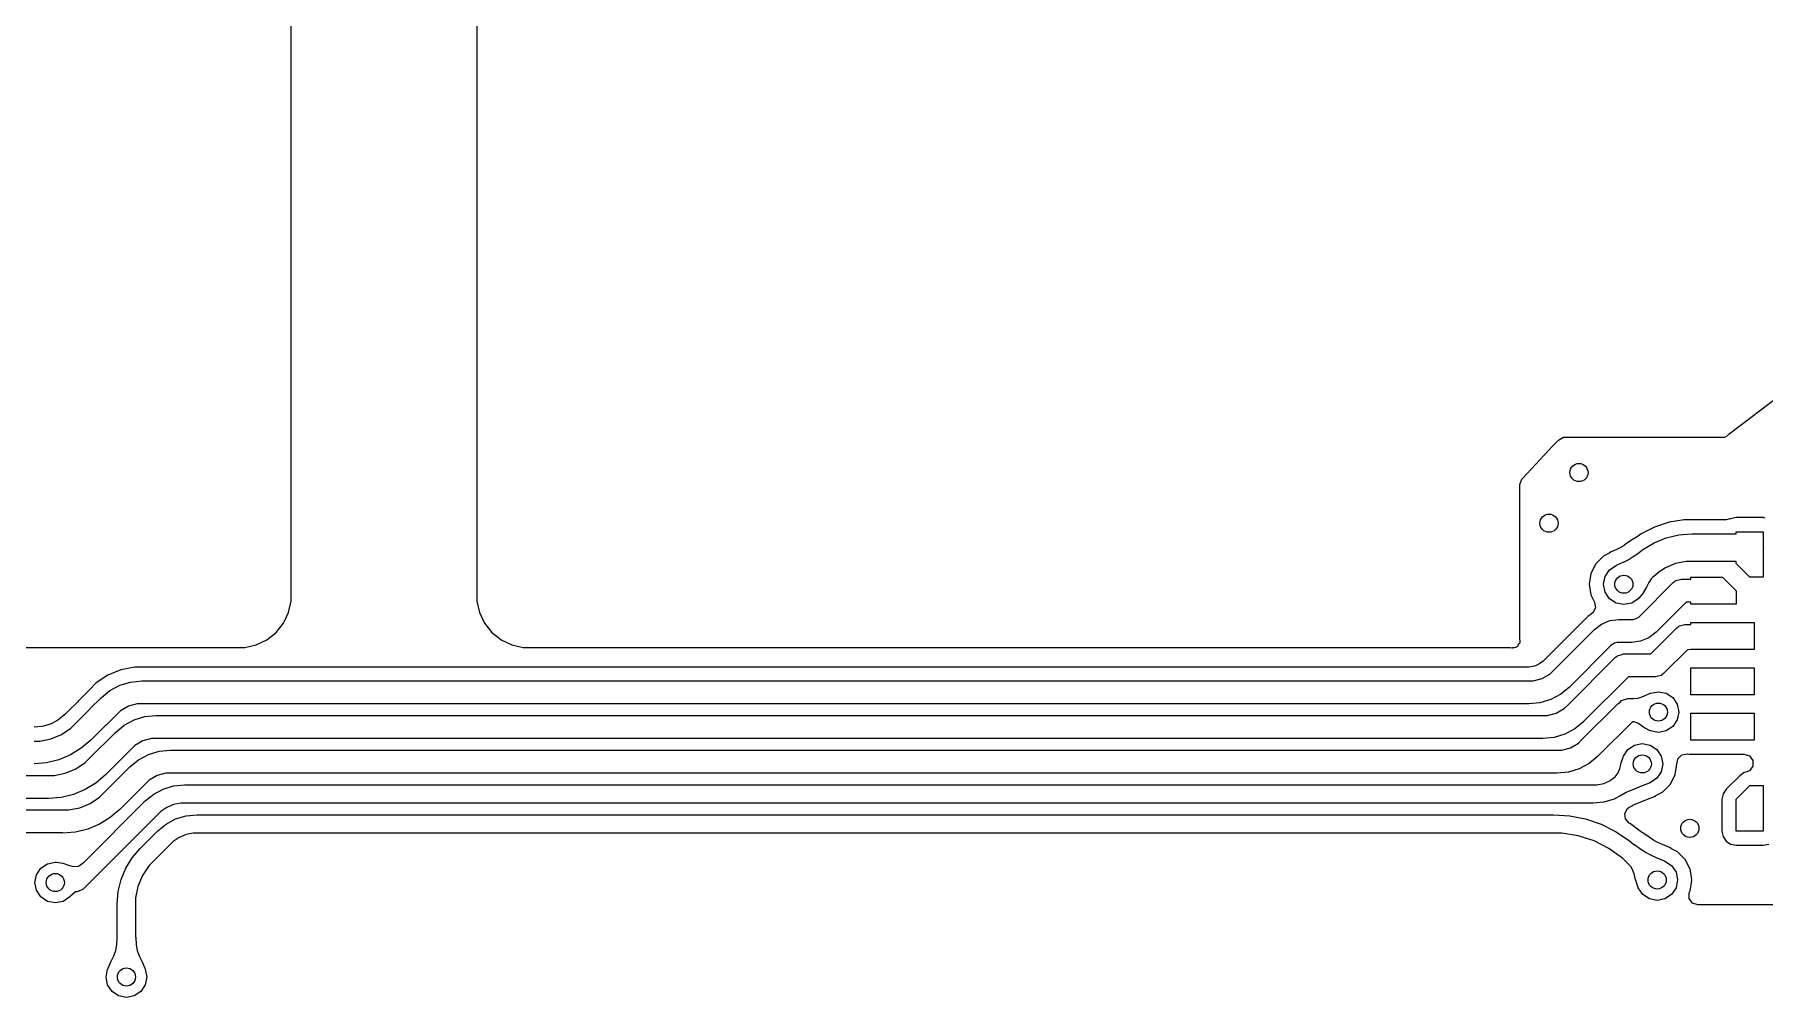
# Model space of a CAD drawing. Extents: x -51.8 to 4.2, y -14.8 to 14.8.
# Drawn here: x -24.66 to -5.59, y -6.38 to 4.23 of the extents above; entities that cross this region are included whole.
import ezdxf

# ---------------------------------------------------------------- set-up
doc = ezdxf.new("R2010")
doc.units = 0
doc.layers.add('BLACK', color=7, linetype='CONTINUOUS')

msp = doc.modelspace()

# ---------------------------------------------------------------- linework, layer by layer
at = {"layer": 'BLACK', "linetype": 'CONTINUOUS'}
for p, q in [((-21.8334, -1.97789), (-21.8334, 9.31352)), ((-19.7866, 9.00381), (-19.7866, -1.97221)), ((-5.97521, -0.169427), (-5.38432, 0.279079)), ((-5.99758, -0.192462), (-5.98964, -0.1858)), ((-5.98964, -0.1858), (-5.97521, -0.169427)), ((-8.25596, -0.661373), (-7.91891, -0.304102)), ((-7.91891, -0.304102), (-7.85673, -0.23819)), ((-7.85673, -0.23819), (-7.80217, -0.208363)), ((-7.80217, -0.208363), (-7.78355, -0.206624)), ((-7.78355, -0.206624), (-6.05311, -0.206624)), ((-6.05311, -0.206624), (-6.05065, -0.206684)), ((-6.05065, -0.206684), (-6.04978, -0.206726)), ((-6.04978, -0.206726), (-6.02589, -0.207895)), ((-6.02589, -0.207895), (-6.02503, -0.207241)), ((-6.02503, -0.207241), (-5.9986, -0.192834)), ((-5.9986, -0.192834), (-5.99759, -0.192465)), ((-5.99759, -0.192465), (-5.99758, -0.192462)), ((-8.28338, -0.730403), (-8.26416, -0.671272)), ((-8.28338, -2.43449), (-8.28338, -0.730403)), ((-8.26416, -0.671272), (-8.25596, -0.661373)), ((-6.47289, -1.11968), (-6.63882, -1.14597)), ((-6.34726, -1.11968), (-6.47289, -1.11968)), ((-6.34721, -1.1197), (-6.34726, -1.11968)), ((-6.33245, -1.1197), (-6.34721, -1.1197)), ((-6.33242, -1.1197), (-6.33245, -1.1197)), ((-6.01072, -1.1197), (-6.33242, -1.1197)), ((-5.96983, -1.1073), (-6.01072, -1.1197)), ((-5.96881, -1.10976), (-5.96983, -1.1073)), ((-5.95966, -1.10597), (-5.96881, -1.10976)), ((-5.91187, -1.09647), (-5.95966, -1.10597)), ((-5.9, -1.0941), (-5.91187, -1.09647)), ((-5.6, -1.0941), (-5.9, -1.0941)), ((-5.57751, -1.09858), (-5.6, -1.0941)), ((-7.02421, -1.3238), (-7.08572, -1.36595)), ((-7.0242, -1.3238), (-7.02421, -1.3238)), ((-7.0161, -1.32033), (-7.0242, -1.3238)), ((-6.99655, -1.30923), (-7.0161, -1.32033)), ((-6.9752, -1.29372), (-6.99655, -1.30923)), ((-6.94828, -1.27416), (-6.9752, -1.29372)), ((-6.83762, -1.21777), (-6.94828, -1.27416)), ((-6.7986, -1.19789), (-6.83762, -1.21777)), ((-6.80402, -1.37226), (-6.67146, -1.31734)), ((-6.79859, -1.19788), (-6.7986, -1.19789)), ((-6.63883, -1.14597), (-6.79859, -1.19788)), ((-6.67146, -1.31734), (-6.53194, -1.28384)), ((-6.63882, -1.14597), (-6.63883, -1.14597)), ((-6.53194, -1.28384), (-6.38889, -1.27258)), ((-6.38889, -1.27258), (-6.38889, -1.2726)), ((-6.38889, -1.2726), (-6.38889, -1.2726)), ((-6.38889, -1.2726), (-6.38889, -1.2726)), ((-6.38889, -1.2726), (-5.9, -1.2726)), ((-5.9, -1.2726), (-5.9, -1.25)), ((-5.9, -1.25), (-5.6, -1.25)), ((-5.6, -1.25), (-5.6, -1.41604)), ((-7.36229, -1.51926), (-7.44694, -1.60391)), ((-7.30016, -1.4876), (-7.36229, -1.51926)), ((-7.29452, -1.48424), (-7.30016, -1.4876)), ((-7.27612, -1.47161), (-7.29452, -1.48424)), ((-7.21422, -1.44463), (-7.27612, -1.47161)), ((-7.27612, -1.47161), (-7.27612, -1.47161)), ((-7.21132, -1.44325), (-7.21422, -1.44463)), ((-7.17108, -1.42257), (-7.21132, -1.44325)), ((-7.16733, -1.42043), (-7.17108, -1.42257)), ((-7.1344, -1.39975), (-7.16733, -1.42043)), ((-7.13242, -1.39845), (-7.1344, -1.39975)), ((-7.08572, -1.36595), (-7.13242, -1.39845)), ((-7.04626, -1.53086), (-6.996, -1.49589)), ((-6.996, -1.49589), (-6.93494, -1.45405)), ((-6.93494, -1.45405), (-6.93415, -1.45388)), ((-6.93415, -1.45388), (-6.92636, -1.44723)), ((-6.92636, -1.44723), (-6.80402, -1.37226)), ((-5.6, -1.41604), (-5.5976, -1.425)), ((-5.5976, -1.425), (-5.6, -1.43396)), ((-5.6, -1.43396), (-5.6, -1.6)), ((-7.50129, -1.71057), (-7.52001, -1.8288)), ((-7.50128, -1.71057), (-7.50129, -1.71057)), ((-7.44694, -1.60391), (-7.50128, -1.71057)), ((-7.34527, -1.7427), (-7.2965, -1.6697)), ((-7.2965, -1.6697), (-7.2235, -1.62093)), ((-7.2235, -1.62093), (-7.21607, -1.61945)), ((-7.21607, -1.61945), (-7.21302, -1.61636)), ((-7.21302, -1.61636), (-7.14503, -1.58672)), ((-7.14503, -1.58672), (-7.1417, -1.58501)), ((-7.1417, -1.58501), (-7.09095, -1.55892)), ((-7.09095, -1.55892), (-7.09094, -1.55891)), ((-7.09095, -1.55892), (-7.09095, -1.55892)), ((-7.09094, -1.55891), (-7.04626, -1.53086)), ((-7.04626, -1.53086), (-7.04626, -1.53086)), ((-6.76406, -1.70751), (-6.805, -1.74101)), ((-6.76105, -1.70251), (-6.76406, -1.70751)), ((-6.67764, -1.64677), (-6.76105, -1.70251)), ((-6.5667, -1.60081), (-6.67764, -1.64677)), ((-6.44892, -1.57738), (-6.5667, -1.60081)), ((-6.38895, -1.57738), (-6.44892, -1.57738)), ((-6.38889, -1.5774), (-6.38895, -1.57738)), ((-6.38888, -1.5774), (-6.38889, -1.5774)), ((-6.015, -1.5774), (-6.38888, -1.5774)), ((-5.9, -1.5774), (-6.015, -1.5774)), ((-5.9, -1.6), (-5.9, -1.5774)), ((-5.75, -1.75), (-5.9, -1.6)), ((-5.6, -1.6), (-5.6, -1.75)), ((-7.52001, -1.8288), (-7.52001, -1.8288)), ((-7.52001, -1.8288), (-7.50129, -1.94703)), ((-7.3624, -1.8288), (-7.34527, -1.7427)), ((-7.34527, -1.9149), (-7.3624, -1.8288)), ((-6.96182, -2.17939), (-6.59262, -1.8102)), ((-6.88808, -1.86055), (-6.91982, -1.91746)), ((-6.88794, -1.86028), (-6.88808, -1.86055)), ((-6.86239, -1.80845), (-6.88794, -1.86028)), ((-6.83453, -1.77054), (-6.86239, -1.80845)), ((-6.86239, -1.80845), (-6.86239, -1.80845)), ((-6.81994, -1.75595), (-6.83453, -1.77054)), ((-6.805, -1.74101), (-6.81994, -1.75594)), ((-6.81994, -1.75594), (-6.81994, -1.75594)), ((-6.81994, -1.75594), (-6.81994, -1.75595)), ((-6.59262, -1.8102), (-6.57446, -1.7966)), ((-6.57446, -1.7966), (-6.57148, -1.79316)), ((-6.57148, -1.79316), (-6.56882, -1.79238)), ((-6.56882, -1.79238), (-6.56368, -1.78853)), ((-6.56368, -1.78853), (-6.53297, -1.78185)), ((-6.53297, -1.78185), (-6.50282, -1.773)), ((-6.50282, -1.773), (-6.4, -1.773)), ((-6.4, -1.773), (-6.4, -1.75)), ((-6.4, -1.75), (-6.05, -1.75)), ((-6.05, -1.75), (-5.9, -1.9)), ((-5.9, -1.9), (-5.9, -2.05)), ((-5.6, -1.75), (-5.75, -1.75)), ((-21.8542, -2.10597), (-21.8334, -2.01497)), ((-21.8334, -1.99789), (-21.8334, -1.97789)), ((-21.8334, -1.97789), (-21.8334, -1.97789)), ((-21.8334, -1.9979), (-21.8334, -1.99789)), ((-21.8334, -2.01497), (-21.8334, -1.9979)), ((-19.7866, -1.97221), (-19.7866, -1.97251)), ((-19.7866, -1.97251), (-19.7866, -2.01497)), ((-19.7866, -2.01497), (-19.7577, -2.14165)), ((-7.50129, -1.94703), (-7.50128, -1.94703)), ((-7.50128, -1.94703), (-7.46041, -2.02726)), ((-7.45068, -2.08867), (-7.47891, -2.14406)), ((-7.46041, -2.02726), (-7.45068, -2.08867)), ((-7.2965, -1.9879), (-7.34527, -1.9149)), ((-7.2235, -2.03667), (-7.2965, -1.9879)), ((-7.1374, -2.0538), (-7.2235, -2.03667)), ((-7.0513, -2.03667), (-7.1374, -2.0538)), ((-6.9783, -1.9879), (-7.0513, -2.03667)), ((-6.97263, -1.97942), (-6.9783, -1.9879)), ((-6.97013, -1.97811), (-6.97263, -1.97942)), ((-6.92105, -1.91925), (-6.97013, -1.97811)), ((-6.91982, -1.91746), (-6.92105, -1.91925)), ((-6.45021, -2.027), (-6.78221, -2.359)), ((-6.4, -2.027), (-6.45021, -2.027)), ((-6.4, -2.05), (-6.4, -2.027)), ((-6.05, -2.05), (-6.4, -2.05)), ((-5.9, -2.05), (-6.05, -2.05)), ((-21.9997, -2.3603), (-21.9187, -2.25871)), ((-21.9187, -2.25871), (-21.9072, -2.23494)), ((-21.9072, -2.23494), (-21.8623, -2.14165)), ((-21.8623, -2.14165), (-21.8542, -2.10597)), ((-19.7577, -2.14165), (-19.7577, -2.14165)), ((-19.7577, -2.14165), (-19.7577, -2.14165)), ((-19.7577, -2.14165), (-19.7013, -2.25871)), ((-19.7013, -2.25871), (-19.6857, -2.27823)), ((-19.6857, -2.27823), (-19.6203, -2.3603)), ((-7.5647, -2.21406), (-8.02337, -2.67273)), ((-7.53354, -2.18289), (-7.5647, -2.21406)), ((-7.49415, -2.15657), (-7.53354, -2.18289)), ((-7.53354, -2.18289), (-7.53354, -2.18289)), ((-7.47891, -2.14406), (-7.49415, -2.15657)), ((-7.46249, -2.32811), (-7.38369, -2.26764)), ((-7.38369, -2.26764), (-7.2918, -2.22957)), ((-7.2918, -2.22957), (-7.19319, -2.21658)), ((-7.19319, -2.21658), (-7.19319, -2.21659)), ((-7.19319, -2.21659), (-7.19319, -2.21659)), ((-7.19319, -2.21659), (-7.19318, -2.21659)), ((-7.19318, -2.21659), (-7.05162, -2.21659)), ((-7.05162, -2.21659), (-7.0514, -2.21662)), ((-7.0514, -2.21662), (-7.03492, -2.21662)), ((-7.03492, -2.21662), (-7.00261, -2.20796)), ((-7.00261, -2.20796), (-6.97365, -2.19123)), ((-6.97365, -2.19123), (-6.96183, -2.17941)), ((-6.96183, -2.17941), (-6.96182, -2.1794)), ((-6.96183, -2.17941), (-6.96183, -2.17941)), ((-6.96182, -2.1794), (-6.96182, -2.17939)), ((-6.53, -2.29238), (-6.52487, -2.28853)), ((-6.52487, -2.28853), (-6.49416, -2.28185)), ((-6.49416, -2.28185), (-6.464, -2.273)), ((-6.464, -2.273), (-6.4, -2.273)), ((-6.4, -2.273), (-6.4, -2.25)), ((-6.4, -2.25), (-5.7, -2.25)), ((-5.7, -2.25), (-5.7, -2.55)), ((-22.2184, -2.49768), (-22.1013, -2.44131)), ((-22.1013, -2.44131), (-21.9997, -2.3603)), ((-19.6203, -2.3603), (-19.5765, -2.39527)), ((-19.5765, -2.39527), (-19.5196, -2.44063)), ((-19.5196, -2.44063), (-19.5187, -2.44132)), ((-19.5187, -2.44132), (-19.4016, -2.4977)), ((-8.29134, -2.48738), (-8.28338, -2.47789)), ((-8.28185, -2.45196), (-8.28338, -2.43449)), ((-8.28338, -2.47788), (-8.28093, -2.47117)), ((-8.28338, -2.47789), (-8.28338, -2.47788)), ((-8.2797, -2.46416), (-8.28185, -2.45196)), ((-8.28093, -2.47117), (-8.2797, -2.46416)), ((-7.91759, -2.78319), (-7.4626, -2.32819)), ((-7.4626, -2.32819), (-7.46259, -2.32818)), ((-7.4626, -2.32819), (-7.4626, -2.32819)), ((-7.46259, -2.32818), (-7.46249, -2.32811)), ((-7.2422, -2.47924), (-7.27116, -2.49596)), ((-7.2099, -2.47058), (-7.2422, -2.47924)), ((-7.19327, -2.47058), (-7.2099, -2.47058)), ((-7.19318, -2.47059), (-7.19327, -2.47058)), ((-7.19317, -2.47059), (-7.19318, -2.47059)), ((-7.05162, -2.47059), (-7.19317, -2.47059)), ((-7.05161, -2.47059), (-7.05162, -2.47059)), ((-7.05159, -2.47059), (-7.05161, -2.47059)), ((-6.95298, -2.45762), (-7.05159, -2.47062)), ((-7.05159, -2.47062), (-7.05159, -2.47059)), ((-6.8611, -2.41955), (-6.95298, -2.45762)), ((-6.78235, -2.3591), (-6.8611, -2.41955)), ((-6.8412, -2.59759), (-6.5538, -2.3102)), ((-6.78221, -2.359), (-6.78235, -2.3591)), ((-6.5538, -2.3102), (-6.53565, -2.29661)), ((-6.53565, -2.29661), (-6.53266, -2.29316)), ((-6.53266, -2.29316), (-6.53, -2.29238)), ((-32.9571, -2.52662), (-22.3877, -2.52662)), ((-22.3877, -2.52662), (-22.3872, -2.52658)), ((-22.3872, -2.52658), (-22.345, -2.52658)), ((-22.345, -2.52658), (-22.2184, -2.49768)), ((-19.4016, -2.4977), (-19.275, -2.52662)), ((-19.275, -2.52662), (-19.2528, -2.52662)), ((-19.2528, -2.52662), (-19.2528, -2.52662)), ((-19.2528, -2.52662), (-19.21, -2.52662)), ((-19.21, -2.52662), (-19.1851, -2.52663)), ((-19.1851, -2.52663), (-19.1851, -2.52662)), ((-19.1851, -2.52662), (-19.1702, -2.52663)), ((-19.1702, -2.52663), (-19.1702, -2.52662)), ((-19.1702, -2.52662), (-8.40382, -2.52662)), ((-8.40382, -2.52662), (-8.38636, -2.52815)), ((-8.38636, -2.52815), (-8.37416, -2.5303)), ((-8.37416, -2.5303), (-8.36485, -2.52866)), ((-8.37416, -2.5303), (-8.37416, -2.5303)), ((-8.36485, -2.52866), (-8.36196, -2.52815)), ((-8.36196, -2.52815), (-8.34845, -2.52697)), ((-8.34845, -2.52697), (-8.34452, -2.52628)), ((-8.34452, -2.52628), (-8.33142, -2.52277)), ((-8.33142, -2.52277), (-8.31923, -2.52062)), ((-8.31923, -2.52061), (-8.31305, -2.51705)), ((-8.31923, -2.52062), (-8.31923, -2.52061)), ((-8.31305, -2.51705), (-8.30759, -2.51247)), ((-8.30759, -2.51246), (-8.30139, -2.50174)), ((-8.30759, -2.51247), (-8.30759, -2.51246)), ((-8.30759, -2.51246), (-8.30759, -2.51246)), ((-8.30139, -2.50174), (-8.29134, -2.48738)), ((-7.76024, -3.16465), (-7.23038, -2.63479)), ((-7.28299, -2.50779), (-7.73799, -2.96279)), ((-7.28298, -2.50778), (-7.28299, -2.50779)), ((-7.28299, -2.50779), (-7.28299, -2.50779)), ((-7.27116, -2.49596), (-7.28298, -2.50778)), ((-7.23038, -2.63479), (-7.21222, -2.6212)), ((-7.21222, -2.6212), (-7.20924, -2.61775)), ((-7.20924, -2.61775), (-7.20658, -2.61697)), ((-7.20658, -2.61697), (-7.20144, -2.61313)), ((-7.20144, -2.61313), (-7.17073, -2.60645)), ((-7.17073, -2.60645), (-7.14058, -2.59759)), ((-7.14058, -2.59759), (-6.8412, -2.59759)), ((-6.43349, -2.54909), (-6.69879, -2.81439)), ((-6.42991, -2.55042), (-6.43349, -2.54909)), ((-6.4, -2.54932), (-6.42991, -2.55042)), ((-6.4, -2.55), (-6.4, -2.54932)), ((-5.7, -2.55), (-6.4, -2.55)), ((-23.8546, -2.83155), (-23.9836, -2.91778)), ((-23.7112, -2.77216), (-23.8546, -2.83155)), ((-23.559, -2.74189), (-23.7112, -2.77216)), ((-23.5097, -2.74189), (-23.559, -2.74189)), ((-23.5096, -2.74188), (-23.5097, -2.74189)), ((-8.24515, -2.74188), (-23.5096, -2.74188)), ((-8.2451, -2.74188), (-8.24515, -2.74188)), ((-8.19048, -2.74188), (-8.2451, -2.74188)), ((-8.18391, -2.74145), (-8.19048, -2.74188)), ((-8.14108, -2.73582), (-8.18391, -2.74145)), ((-8.11572, -2.72902), (-8.14108, -2.73582)), ((-8.08518, -2.71638), (-8.11572, -2.72902)), ((-8.06244, -2.70324), (-8.08518, -2.71638)), ((-8.02832, -2.67707), (-8.06244, -2.70324)), ((-8.03994, -2.8688), (-7.95306, -2.81865)), ((-8.02337, -2.67273), (-8.02832, -2.67707)), ((-7.95306, -2.81865), (-7.91759, -2.78319)), ((-7.08797, -2.85159), (-7.58064, -3.34426)), ((-6.78859, -2.85159), (-7.08797, -2.85159)), ((-6.75844, -2.84274), (-6.78859, -2.85159)), ((-6.72773, -2.83606), (-6.75844, -2.84274)), ((-6.72259, -2.83221), (-6.72773, -2.83606)), ((-6.71993, -2.83143), (-6.72259, -2.83221)), ((-6.71695, -2.82799), (-6.71993, -2.83143)), ((-6.69879, -2.81439), (-6.71695, -2.82799)), ((-6.4, -3.05), (-6.4, -2.75)), ((-6.4, -2.75), (-5.7, -2.75)), ((-5.7, -2.75), (-5.7, -3.05)), ((-24.0734, -3.00755), (-24.1763, -3.11042)), ((-24.0473, -2.98141), (-24.0734, -3.00755)), ((-23.9981, -2.93224), (-24.0473, -2.98141)), ((-23.9836, -2.91778), (-23.9981, -2.93222)), ((-23.9981, -2.93222), (-23.9981, -2.93224)), ((-23.9836, -2.91778), (-23.9836, -2.91778)), ((-23.9304, -3.08075), (-23.8341, -3.0018)), ((-23.8341, -3.0018), (-23.7244, -2.94312)), ((-23.7244, -2.94312), (-23.6052, -2.90699)), ((-23.6052, -2.90699), (-23.4814, -2.89479)), ((-23.4814, -2.89479), (-23.4814, -2.89478)), ((-23.4814, -2.89478), (-8.187, -2.89478)), ((-8.187, -2.89478), (-8.187, -2.89478)), ((-8.187, -2.89478), (-8.18699, -2.89478)), ((-8.18699, -2.89478), (-8.18699, -2.89476)), ((-8.18699, -2.89476), (-8.13684, -2.89476)), ((-8.13684, -2.89476), (-8.03994, -2.8688)), ((-7.83422, -3.04176), (-7.94401, -3.10044)), ((-7.73801, -2.96281), (-7.83422, -3.04176)), ((-7.73799, -2.96279), (-7.73801, -2.96281)), ((-6.90237, -3.05589), (-6.85331, -3.03519)), ((-6.85331, -3.03519), (-6.84929, -3.03516)), ((-6.84929, -3.03516), (-6.8425, -3.03063)), ((-6.8425, -3.03063), (-6.7564, -3.0135)), ((-6.7564, -3.0135), (-6.6703, -3.03063)), ((-6.6703, -3.03063), (-6.5973, -3.0794)), ((-5.7, -3.05), (-6.4, -3.05)), ((-24.2878, -3.2256), (-24.3242, -3.26194)), ((-24.1907, -3.12841), (-24.2878, -3.2256)), ((-24.2878, -3.2256), (-24.2878, -3.2256)), ((-24.2178, -3.37181), (-24.0541, -3.20811)), ((-24.1788, -3.11414), (-24.1907, -3.12841)), ((-24.1763, -3.11042), (-24.1788, -3.11414)), ((-24.0541, -3.20811), (-24.0498, -3.2002)), ((-24.0498, -3.2002), (-23.9304, -3.08077)), ((-23.9304, -3.08077), (-23.9304, -3.08075)), ((-23.7153, -3.22491), (-23.7508, -3.26038)), ((-23.6284, -3.17475), (-23.7153, -3.22491)), ((-23.5315, -3.14879), (-23.6284, -3.17475)), ((-23.4814, -3.14879), (-23.5315, -3.14879)), ((-8.18701, -3.14878), (-23.4814, -3.14878)), ((-23.4814, -3.14878), (-23.4814, -3.14878)), ((-23.4814, -3.14878), (-23.4814, -3.14878)), ((-23.4814, -3.14878), (-23.4814, -3.14879)), ((-8.187, -3.14878), (-8.18701, -3.14878)), ((-8.18687, -3.14874), (-8.187, -3.14878)), ((-8.06313, -3.13656), (-8.18687, -3.14874)), ((-7.94401, -3.10044), (-8.06313, -3.13656)), ((-7.88259, -3.25027), (-7.79571, -3.20011)), ((-7.79571, -3.20011), (-7.76024, -3.16465)), ((-7.6029, -3.54612), (-7.20547, -3.1487)), ((-7.20547, -3.1487), (-7.17928, -3.12909)), ((-7.17928, -3.12909), (-7.16274, -3.11001)), ((-7.16274, -3.11001), (-7.09516, -3.09016)), ((-7.09516, -3.09016), (-7.08431, -3.09016)), ((-7.08431, -3.09016), (-7.08372, -3.08991)), ((-7.08372, -3.08991), (-7.03056, -3.08874)), ((-7.03056, -3.08874), (-6.98469, -3.08351)), ((-6.98469, -3.08351), (-6.94586, -3.07304)), ((-6.94586, -3.07304), (-6.90237, -3.05589)), ((-6.5973, -3.0794), (-6.54853, -3.1524)), ((-6.54853, -3.1524), (-6.5314, -3.2385)), ((-6.5314, -3.2385), (-6.54853, -3.3246)), ((-24.584, -3.39731), (-24.666, -3.4054)), ((-24.5646, -3.39347), (-24.584, -3.39731)), ((-24.4927, -3.37164), (-24.5646, -3.39347)), ((-24.4744, -3.36409), (-24.4927, -3.37164)), ((-24.4081, -3.32864), (-24.4744, -3.36409)), ((-24.3917, -3.31768), (-24.4081, -3.32864)), ((-24.3278, -3.26526), (-24.3917, -3.31768)), ((-24.3666, -3.48599), (-24.2622, -3.41621)), ((-24.3242, -3.26194), (-24.3278, -3.26526)), ((-24.2622, -3.41621), (-24.2178, -3.37181)), ((-24.2178, -3.37181), (-24.2178, -3.37181)), ((-24.2178, -3.37181), (-24.2178, -3.37181)), ((-23.8845, -3.3905), (-24.0418, -3.54782)), ((-23.8702, -3.3798), (-23.8845, -3.3905)), ((-23.7508, -3.26038), (-23.8702, -3.3798)), ((-23.7718, -3.46222), (-23.6756, -3.38327)), ((-23.7508, -3.26038), (-23.7508, -3.26038)), ((-23.6756, -3.38327), (-23.5658, -3.3246)), ((-23.5658, -3.3246), (-23.4467, -3.28848)), ((-23.4467, -3.28848), (-23.323, -3.27631)), ((-23.323, -3.27631), (-23.3228, -3.27625)), ((-23.3228, -3.27625), (-8.02966, -3.27625)), ((-8.02966, -3.27625), (-8.02966, -3.27624)), ((-8.02966, -3.27624), (-7.9795, -3.27624)), ((-7.9795, -3.27624), (-7.88259, -3.25027)), ((-7.67687, -3.42323), (-7.78665, -3.4819)), ((-7.58065, -3.34427), (-7.67687, -3.42323)), ((-7.58064, -3.34426), (-7.58065, -3.34426)), ((-7.58065, -3.34426), (-7.58065, -3.34427)), ((-7.04247, -3.34491), (-7.42329, -3.72573)), ((-7.02842, -3.34617), (-7.04247, -3.34491)), ((-6.98349, -3.36244), (-7.02842, -3.34617)), ((-7.02842, -3.34617), (-7.02842, -3.34617)), ((-6.94667, -3.38633), (-6.98349, -3.36244)), ((-6.98349, -3.36244), (-6.98349, -3.36244)), ((-6.98349, -3.36244), (-6.98349, -3.36244)), ((-6.90456, -3.41497), (-6.94667, -3.38633)), ((-6.90391, -3.41535), (-6.90456, -3.41497)), ((-6.85372, -3.44071), (-6.90391, -3.41535)), ((-6.5973, -3.3976), (-6.6703, -3.44637)), ((-6.54853, -3.3246), (-6.5973, -3.3976)), ((-6.4, -3.55), (-6.4, -3.25)), ((-6.4, -3.25), (-5.7, -3.25)), ((-5.7, -3.25), (-5.7, -3.55)), ((-24.6685, -3.55856), (-24.6058, -3.55856)), ((-24.6058, -3.55856), (-24.4827, -3.53405)), ((-24.4827, -3.53405), (-24.3666, -3.48599)), ((-24.0418, -3.54784), (-24.1476, -3.63816)), ((-24.0606, -3.75101), (-23.7718, -3.46223)), ((-24.0418, -3.54782), (-24.0418, -3.54784)), ((-23.7718, -3.46223), (-23.7718, -3.46222)), ((-23.7718, -3.46222), (-23.7718, -3.46222)), ((-23.7718, -3.46223), (-23.7718, -3.46223)), ((-23.5568, -3.60639), (-23.5922, -3.64185)), ((-23.4699, -3.55624), (-23.5568, -3.60639)), ((-23.373, -3.53028), (-23.4699, -3.55624)), ((-23.3228, -3.53029), (-23.373, -3.53028)), ((-8.02965, -3.53025), (-23.3228, -3.53025)), ((-23.3228, -3.53025), (-23.3228, -3.53025)), ((-23.3228, -3.53025), (-23.3228, -3.53025)), ((-23.3228, -3.53025), (-23.3228, -3.53029)), ((-8.02961, -3.53023), (-8.02965, -3.53025)), ((-8.02965, -3.53025), (-8.02965, -3.53025)), ((-8.02965, -3.53025), (-8.02965, -3.53025)), ((-8.02965, -3.53025), (-8.02965, -3.53025)), ((-7.90577, -3.51803), (-8.02961, -3.53023)), ((-7.78665, -3.4819), (-7.90577, -3.51803)), ((-7.72524, -3.63173), (-7.63836, -3.58158)), ((-7.63836, -3.58158), (-7.6029, -3.54612)), ((-7.6029, -3.54612), (-7.6029, -3.54612)), ((-7.0933, -3.6509), (-7.0203, -3.60213)), ((-7.0203, -3.60213), (-6.9342, -3.585)), ((-6.9342, -3.585), (-6.8481, -3.60213)), ((-6.85296, -3.44106), (-6.85372, -3.44071)), ((-6.85044, -3.44107), (-6.85296, -3.44106)), ((-6.8425, -3.44637), (-6.85044, -3.44107)), ((-6.8481, -3.60213), (-6.7751, -3.6509)), ((-6.7564, -3.4635), (-6.8425, -3.44637)), ((-6.6703, -3.44637), (-6.7564, -3.4635)), ((-5.7, -3.55), (-6.4, -3.55)), ((-24.53, -3.79656), (-24.6686, -3.80748)), ((-24.3947, -3.76408), (-24.53, -3.79656)), ((-24.2662, -3.71085), (-24.3947, -3.76408)), ((-24.1476, -3.63816), (-24.2662, -3.71085)), ((-24.2088, -3.86474), (-24.1048, -3.79524)), ((-24.1048, -3.79524), (-24.0606, -3.75101)), ((-24.0606, -3.75101), (-24.0606, -3.75101)), ((-24.0606, -3.75101), (-24.0606, -3.75101)), ((-23.5922, -3.64185), (-23.881, -3.93062)), ((-23.6133, -3.84368), (-23.5171, -3.76473)), ((-23.5922, -3.64185), (-23.5922, -3.64185)), ((-23.5171, -3.76473), (-23.4073, -3.70604)), ((-23.4073, -3.70604), (-23.2882, -3.6699)), ((-23.2882, -3.6699), (-23.1643, -3.65769)), ((-23.1643, -3.65769), (-23.1643, -3.65771)), ((-23.1643, -3.65771), (-23.1643, -3.65771)), ((-23.1643, -3.65771), (-23.1643, -3.65771)), ((-23.1643, -3.65771), (-7.8723, -3.65771)), ((-7.8723, -3.65771), (-7.8723, -3.65771)), ((-7.8723, -3.65771), (-7.87229, -3.65771)), ((-7.87229, -3.65771), (-7.87229, -3.65768)), ((-7.87229, -3.65768), (-7.82214, -3.65768)), ((-7.82214, -3.65768), (-7.72524, -3.63173)), ((-7.51953, -3.80469), (-7.62931, -3.86336)), ((-7.4233, -3.72573), (-7.51953, -3.80469)), ((-7.42329, -3.72573), (-7.4233, -3.72573)), ((-7.4233, -3.72573), (-7.4233, -3.72573)), ((-7.18265, -3.85956), (-7.16796, -3.80031)), ((-7.16796, -3.80031), (-7.16782, -3.79986)), ((-7.16782, -3.79986), (-7.14607, -3.73569)), ((-7.14607, -3.73569), (-7.14393, -3.73325)), ((-7.14393, -3.73325), (-7.14207, -3.7239)), ((-7.14207, -3.7239), (-7.0933, -3.6509)), ((-6.7751, -3.6509), (-6.72633, -3.7239)), ((-6.72633, -3.7239), (-6.7092, -3.81)), ((-6.7092, -3.81), (-6.72633, -3.8961)), ((-6.5557, -3.83595), (-6.55159, -3.81)), ((-6.55159, -3.81), (-6.55159, -3.80208)), ((-6.55159, -3.80208), (-6.54909, -3.80208)), ((-6.54909, -3.80208), (-6.54124, -3.75253)), ((-6.54124, -3.75253), (-6.49728, -3.70857)), ((-6.49728, -3.70857), (-6.43587, -3.69884)), ((-6.43587, -3.69884), (-6.43198, -3.69953)), ((-6.43198, -3.69953), (-6.41506, -3.7029)), ((-6.41506, -3.7029), (-5.81015, -3.7029)), ((-5.81015, -3.7029), (-5.75102, -3.72211)), ((-5.75102, -3.72211), (-5.71448, -3.77241)), ((-5.71448, -3.77241), (-5.71448, -3.83459)), ((-25.4, -3.937), (-24.5096, -3.937)), ((-24.5096, -3.937), (-24.5095, -3.93702)), ((-24.5095, -3.93702), (-24.4471, -3.93702)), ((-24.4471, -3.93702), (-24.3244, -3.91261)), ((-24.3244, -3.91261), (-24.2088, -3.86474)), ((-23.881, -3.93063), (-23.9871, -4.02122)), ((-23.9016, -4.13201), (-23.6133, -3.8437)), ((-23.881, -3.93062), (-23.881, -3.93063)), ((-23.6133, -3.8437), (-23.6133, -3.84368)), ((-23.3982, -3.98783), (-23.4337, -4.0233)), ((-23.3113, -3.93766), (-23.3982, -3.98783)), ((-23.2144, -3.91169), (-23.3113, -3.93766)), ((-23.1645, -3.91169), (-23.2144, -3.91169)), ((-23.1643, -3.91171), (-23.1645, -3.91169)), ((-7.87231, -3.91171), (-23.1643, -3.91171)), ((-23.1643, -3.91171), (-23.1643, -3.91171)), ((-7.8723, -3.91171), (-7.87231, -3.91171)), ((-7.87212, -3.91166), (-7.8723, -3.91171)), ((-7.74843, -3.89949), (-7.87212, -3.91166)), ((-7.62931, -3.86336), (-7.74843, -3.89949)), ((-7.35808, -4.0248), (-7.29046, -3.99679)), ((-7.2905, -3.99651), (-7.28601, -3.99003)), ((-7.29046, -3.99679), (-7.2905, -3.99651)), ((-7.28601, -3.99003), (-7.2326, -3.95176)), ((-7.2326, -3.95176), (-7.19975, -3.90816)), ((-7.19975, -3.90816), (-7.18265, -3.85956)), ((-6.7751, -3.9691), (-6.8481, -4.01787)), ((-6.72633, -3.8961), (-6.7751, -3.9691)), ((-6.62466, -4.03489), (-6.57031, -3.92823)), ((-6.57031, -3.92823), (-6.5557, -3.83595)), ((-5.86023, -3.93976), (-6.01023, -4.08977)), ((-5.80966, -3.90597), (-5.86023, -3.93976)), ((-5.79052, -3.90217), (-5.80966, -3.90597)), ((-5.75102, -3.88489), (-5.79052, -3.90217)), ((-5.71448, -3.83459), (-5.75102, -3.88489)), ((-24.5096, -4.191), (-25.4, -4.191)), ((-24.3706, -4.18007), (-24.5096, -4.19102)), ((-24.5096, -4.19102), (-24.5096, -4.191)), ((-24.5096, -4.191), (-24.5096, -4.191)), ((-24.5096, -4.191), (-24.5096, -4.191)), ((-24.2349, -4.1475), (-24.3706, -4.18007)), ((-24.106, -4.09411), (-24.2349, -4.1475)), ((-23.9871, -4.02122), (-24.106, -4.09411)), ((-24.0498, -4.24574), (-23.9458, -4.17624)), ((-23.9458, -4.17624), (-23.9016, -4.13201)), ((-23.9016, -4.13201), (-23.9016, -4.13201)), ((-23.9016, -4.13201), (-23.9016, -4.13201)), ((-23.4337, -4.0233), (-23.722, -4.31162)), ((-23.4422, -4.21895), (-23.3498, -4.14314)), ((-23.4337, -4.0233), (-23.4337, -4.0233)), ((-23.4337, -4.0233), (-23.4337, -4.0233)), ((-23.4337, -4.0233), (-23.4337, -4.0233)), ((-23.3498, -4.14314), (-23.2445, -4.0868)), ((-23.2445, -4.0868), (-23.1301, -4.05211)), ((-23.1301, -4.05211), (-23.0112, -4.04039)), ((-23.0112, -4.04039), (-23.0112, -4.0404)), ((-23.0112, -4.0404), (-23.0112, -4.0404)), ((-23.0112, -4.0404), (-7.47662, -4.0404)), ((-7.47662, -4.0404), (-7.47653, -4.04043)), ((-7.47653, -4.04043), (-7.4366, -4.04042)), ((-7.4366, -4.04042), (-7.35808, -4.0248)), ((-7.18692, -4.16705), (-7.24333, -4.19721)), ((-7.18297, -4.1666), (-7.18692, -4.16705)), ((-7.11107, -4.12678), (-7.18297, -4.1666)), ((-7.07985, -4.1117), (-7.11107, -4.12678)), ((-7.0512, -4.09787), (-7.07985, -4.1117)), ((-6.99779, -4.07621), (-7.0512, -4.09787)), ((-6.93529, -4.05261), (-6.99779, -4.07621)), ((-6.85906, -4.02224), (-6.93529, -4.05261)), ((-6.87818, -4.19983), (-6.80052, -4.16889)), ((-6.85897, -4.0222), (-6.85906, -4.02224)), ((-6.85623, -4.01949), (-6.85897, -4.0222)), ((-6.8481, -4.01787), (-6.85623, -4.01949)), ((-6.80052, -4.16889), (-6.7831, -4.15747)), ((-6.7831, -4.15747), (-6.77837, -4.15473)), ((-6.77837, -4.15473), (-6.73988, -4.13512)), ((-6.73988, -4.13512), (-6.70931, -4.11954)), ((-6.70931, -4.11954), (-6.62466, -4.03489)), ((-6.04403, -4.14034), (-6.05589, -4.2)), ((-6.01023, -4.08977), (-6.04403, -4.14034)), ((-5.9, -4.2), (-5.75, -4.05)), ((-5.75, -4.05), (-5.6, -4.05)), ((-5.6, -4.05), (-5.6, -4.2)), ((-25.4, -4.318), (-24.3506, -4.318)), ((-24.3506, -4.318), (-24.3505, -4.31802)), ((-24.3505, -4.31802), (-24.2881, -4.31802)), ((-24.2881, -4.31802), (-24.1654, -4.29361)), ((-24.1654, -4.29361), (-24.0498, -4.24574)), ((-23.2985, -4.36263), (-24.1258, -5.18994)), ((-24.124, -4.90069), (-23.4422, -4.21895)), ((-23.722, -4.31163), (-23.8281, -4.40222)), ((-23.722, -4.31162), (-23.722, -4.31163)), ((-23.4422, -4.21895), (-23.4422, -4.21895)), ((-23.2702, -4.33433), (-23.2985, -4.36263)), ((-23.2985, -4.36263), (-23.2985, -4.36263)), ((-23.2985, -4.36263), (-23.2985, -4.36263)), ((-23.2985, -4.36263), (-23.2985, -4.36263)), ((-23.2037, -4.28985), (-23.2702, -4.33433)), ((-23.1297, -4.25921), (-23.2037, -4.28985)), ((-23.0512, -4.24359), (-23.1297, -4.25921)), ((-23.1077, -4.41699), (-22.9933, -4.3823)), ((-23.0112, -4.24359), (-23.0512, -4.24359)), ((-23.0112, -4.2436), (-23.0112, -4.24359)), ((-7.47662, -4.2436), (-23.0112, -4.2436)), ((-23.0112, -4.2436), (-23.0112, -4.2436)), ((-22.9933, -4.3823), (-22.8744, -4.37057)), ((-22.8744, -4.37057), (-22.8744, -4.3706)), ((-22.8744, -4.3706), (-22.8744, -4.3706)), ((-22.8744, -4.3706), (-22.8744, -4.3706)), ((-22.8744, -4.3706), (-22.606, -4.3706)), ((-22.606, -4.3706), (-7.91385, -4.3706)), ((-7.91385, -4.3706), (-7.91385, -4.3706)), ((-7.91385, -4.3706), (-7.73482, -4.38234)), ((-7.73482, -4.38234), (-7.55885, -4.41734)), ((-7.47661, -4.2436), (-7.47662, -4.2436)), ((-7.47662, -4.2436), (-7.47662, -4.2436)), ((-7.35768, -4.23191), (-7.47661, -4.24363)), ((-7.47661, -4.24363), (-7.47661, -4.2436)), ((-7.24333, -4.19721), (-7.35768, -4.23191)), ((-7.12718, -4.35579), (-7.09609, -4.30194)), ((-7.12068, -4.41762), (-7.12718, -4.35579)), ((-7.09609, -4.30194), (-7.07752, -4.2887)), ((-7.07752, -4.2887), (-7.06068, -4.27937)), ((-7.06068, -4.27937), (-7.03965, -4.26772)), ((-7.03965, -4.26772), (-7.03722, -4.26647)), ((-7.03722, -4.26647), (-6.98857, -4.24297)), ((-6.98857, -4.24297), (-6.98566, -4.24168)), ((-6.98566, -4.24168), (-6.94023, -4.22326)), ((-6.94023, -4.22326), (-6.87818, -4.19983)), ((-6.05589, -4.2), (-6.05589, -4.55)), ((-5.9, -4.55), (-5.9, -4.2)), ((-5.6, -4.2), (-5.6, -4.55)), ((-24.3506, -4.572), (-25.4, -4.572)), ((-24.2116, -4.56107), (-24.3506, -4.57202)), ((-24.3506, -4.57202), (-24.3506, -4.572)), ((-24.3506, -4.572), (-24.3506, -4.572)), ((-24.3506, -4.572), (-24.3506, -4.572)), ((-24.0759, -4.5285), (-24.2116, -4.56107)), ((-23.947, -4.47511), (-24.0759, -4.5285)), ((-23.8281, -4.40222), (-23.947, -4.47511)), ((-23.4987, -4.74235), (-23.3055, -4.54915)), ((-23.3055, -4.54915), (-23.3054, -4.54915)), ((-23.3054, -4.54915), (-23.2131, -4.47333)), ((-23.2131, -4.47333), (-23.1077, -4.41699)), ((-22.9144, -4.57378), (-22.9929, -4.5894)), ((-22.8745, -4.57377), (-22.9144, -4.57378)), ((-22.8744, -4.5738), (-22.8745, -4.57377)), ((-22.606, -4.5738), (-22.8744, -4.5738)), ((-22.8744, -4.5738), (-22.8744, -4.5738)), ((-7.91385, -4.5738), (-22.606, -4.5738)), ((-7.8219, -4.5738), (-7.91385, -4.5738)), ((-7.64025, -4.60257), (-7.8219, -4.5738)), ((-7.55885, -4.41734), (-7.38896, -4.47501)), ((-7.38896, -4.47501), (-7.22805, -4.55437)), ((-7.22805, -4.55437), (-7.07888, -4.65405)), ((-7.07908, -4.46382), (-7.12068, -4.41762)), ((-7.06507, -4.47191), (-7.07908, -4.46382)), ((-6.95888, -4.5534), (-7.06507, -4.47191)), ((-6.93928, -4.56516), (-6.95888, -4.5534)), ((-6.92652, -4.57097), (-6.93928, -4.56516)), ((-6.85922, -4.61915), (-6.92652, -4.57097)), ((-6.05589, -4.55), (-6.04403, -4.60966)), ((-5.6, -4.55), (-5.9, -4.55)), ((-23.5867, -4.84539), (-23.4987, -4.74234)), ((-23.4987, -4.74234), (-23.4987, -4.74236)), ((-23.4987, -4.74236), (-23.4987, -4.74235)), ((-23.4987, -4.74236), (-23.4987, -4.74236)), ((-23.1618, -4.69283), (-23.355, -4.88604)), ((-23.1335, -4.66452), (-23.1618, -4.69283)), ((-23.1618, -4.69283), (-23.1618, -4.69283)), ((-23.1618, -4.69283), (-23.1618, -4.69283)), ((-23.1618, -4.69283), (-23.1618, -4.69283)), ((-23.0669, -4.62004), (-23.1335, -4.66452)), ((-22.9929, -4.5894), (-23.0669, -4.62004)), ((-7.46534, -4.65941), (-7.64025, -4.60257)), ((-7.30148, -4.7429), (-7.46534, -4.65941)), ((-7.1527, -4.851), (-7.30148, -4.7429)), ((-7.07888, -4.65405), (-7.02853, -4.6982)), ((-7.02853, -4.6982), (-7.02708, -4.69731)), ((-7.02708, -4.69731), (-7.01844, -4.69936)), ((-7.01844, -4.69936), (-6.94852, -4.74941)), ((-6.94852, -4.74941), (-6.89042, -4.78753)), ((-6.81108, -4.65073), (-6.85922, -4.61915)), ((-6.80747, -4.65289), (-6.81108, -4.65073)), ((-6.76926, -4.67363), (-6.80747, -4.65289)), ((-6.76583, -4.67532), (-6.76926, -4.67363)), ((-6.7115, -4.69966), (-6.76583, -4.67532)), ((-6.63404, -4.73185), (-6.7115, -4.69966)), ((-6.63403, -4.73186), (-6.63404, -4.73185)), ((-6.616, -4.74394), (-6.63403, -4.73186)), ((-6.61083, -4.74697), (-6.616, -4.74394)), ((-6.54511, -4.78046), (-6.61083, -4.74697)), ((-6.04403, -4.60966), (-6.01581, -4.65189)), ((-6.01581, -4.65189), (-6.01023, -4.66023)), ((-6.01023, -4.66023), (-5.95966, -4.69403)), ((-5.95966, -4.69403), (-5.9, -4.70589)), ((-5.9, -4.70589), (-5.9, -4.70589)), ((-5.9, -4.70589), (-5.6, -4.70589)), ((-5.6, -4.70589), (-5.54034, -4.69403)), ((-5.6, -4.70589), (-5.6, -4.70589)), ((-24.6427, -5.032), (-24.5939, -4.959)), ((-24.5939, -4.959), (-24.5209, -4.91023)), ((-24.5209, -4.91023), (-24.4348, -4.8931)), ((-24.4348, -4.8931), (-24.4242, -4.8952)), ((-24.4242, -4.8952), (-24.4231, -4.89475)), ((-24.4231, -4.89475), (-24.4216, -4.89485)), ((-24.4216, -4.89485), (-24.3532, -4.90394)), ((-24.3532, -4.90394), (-24.3509, -4.90447)), ((-24.3509, -4.90447), (-24.2876, -4.92618)), ((-24.2876, -4.92618), (-24.2329, -4.94303)), ((-24.2329, -4.94303), (-24.1796, -4.93832)), ((-24.1796, -4.93832), (-24.127, -4.90138)), ((-24.127, -4.90138), (-24.124, -4.90069)), ((-23.6575, -4.96094), (-23.5867, -4.84539)), ((-23.401, -4.93201), (-23.4732, -5.04018)), ((-23.355, -4.88608), (-23.401, -4.93201)), ((-23.355, -4.88604), (-23.355, -4.88608)), ((-7.08768, -4.91602), (-7.1527, -4.851)), ((-7.08767, -4.91602), (-7.08768, -4.91602)), ((-7.06161, -4.94208), (-7.08767, -4.91602)), ((-7.08767, -4.91602), (-7.08767, -4.91602)), ((-7.04445, -4.96712), (-7.06161, -4.94208)), ((-6.89042, -4.78753), (-6.86743, -4.80001)), ((-6.86743, -4.80001), (-6.8376, -4.81619)), ((-6.8376, -4.81619), (-6.8376, -4.81619)), ((-6.8376, -4.81619), (-6.77409, -4.84464)), ((-6.77409, -4.84464), (-6.69464, -4.87766)), ((-6.69464, -4.87766), (-6.69174, -4.88057)), ((-6.69174, -4.88057), (-6.6839, -4.88213)), ((-6.6839, -4.88213), (-6.6109, -4.9309)), ((-6.6109, -4.9309), (-6.56213, -5.0039)), ((-6.46046, -4.86511), (-6.54511, -4.78046)), ((-6.54511, -4.78046), (-6.54511, -4.78046)), ((-6.40611, -4.97177), (-6.46046, -4.86511)), ((-24.6598, -5.1181), (-24.6427, -5.032)), ((-24.6427, -5.2042), (-24.6598, -5.1181)), ((-23.741, -5.21792), (-23.7093, -5.08614)), ((-23.7093, -5.08614), (-23.6575, -4.96094)), ((-23.4732, -5.04018), (-23.523, -5.16037)), ((-7.02529, -5.02225), (-7.04445, -4.96712)), ((-7.00807, -5.08879), (-7.02529, -5.02225)), ((-7.00794, -5.08923), (-7.00807, -5.08879)), ((-7.00683, -5.09244), (-7.00794, -5.08923)), ((-6.98191, -5.16444), (-7.00683, -5.09244)), ((-6.56213, -5.0039), (-6.545, -5.09)), ((-6.545, -5.09), (-6.56213, -5.1761)), ((-6.39986, -5.01128), (-6.40611, -4.97177)), ((-6.40611, -5.20823), (-6.39235, -5.12134)), ((-6.38739, -5.09), (-6.39986, -5.01128)), ((-6.39235, -5.12134), (-6.38739, -5.09)), ((-6.38739, -5.09), (-6.38739, -5.09)), ((-24.5939, -5.2772), (-24.6427, -5.2042)), ((-24.5209, -5.32597), (-24.5939, -5.2772)), ((-24.4348, -5.3431), (-24.5209, -5.32597)), ((-24.3487, -5.32597), (-24.4348, -5.3431)), ((-24.2757, -5.2772), (-24.3487, -5.32597)), ((-24.2717, -5.27127), (-24.2757, -5.2772)), ((-24.2675, -5.26974), (-24.2717, -5.27127)), ((-24.2123, -5.2197), (-24.2675, -5.26974)), ((-24.1977, -5.2197), (-24.2123, -5.2197)), ((-24.1899, -5.21717), (-24.1977, -5.2197)), ((-24.1818, -5.21845), (-24.1899, -5.21717)), ((-24.1606, -5.20765), (-24.1818, -5.21845)), ((-24.138, -5.2003), (-24.1606, -5.20765)), ((-24.1332, -5.19366), (-24.138, -5.2003)), ((-24.1258, -5.18994), (-24.1332, -5.19366)), ((-23.7516, -5.35301), (-23.741, -5.21792)), ((-23.523, -5.16037), (-23.5484, -5.28796)), ((-23.5484, -5.28796), (-23.5484, -5.35301)), ((-6.98169, -5.16502), (-6.98191, -5.16444)), ((-6.97967, -5.16705), (-6.98169, -5.16502)), ((-6.97787, -5.1761), (-6.97967, -5.16705)), ((-6.9291, -5.2491), (-6.97787, -5.1761)), ((-6.8561, -5.29787), (-6.9291, -5.2491)), ((-6.77, -5.315), (-6.8561, -5.29787)), ((-6.6839, -5.29787), (-6.77, -5.315)), ((-6.6109, -5.2491), (-6.6839, -5.29787)), ((-6.56213, -5.1761), (-6.6109, -5.2491)), ((-6.41668, -5.23169), (-6.41064, -5.21711)), ((-6.41668, -5.29386), (-6.41668, -5.23169)), ((-6.38013, -5.34416), (-6.41668, -5.29386)), ((-6.41064, -5.21711), (-6.40611, -5.20823)), ((-23.7516, -5.72014), (-23.7516, -5.35301)), ((-23.7516, -5.35301), (-23.7516, -5.35301)), ((-23.5484, -5.35301), (-23.5484, -5.35301)), ((-23.5484, -5.35301), (-23.5484, -5.35301)), ((-23.5484, -5.35301), (-23.5484, -5.72008)), ((-6.321, -5.36338), (-6.38013, -5.34416)), ((-5.2035, -5.36338), (-6.321, -5.36338)), ((-23.7557, -5.80382), (-23.7521, -5.72119)), ((-23.7521, -5.72119), (-23.7516, -5.72014)), ((-23.5484, -5.72008), (-23.5479, -5.72119)), ((-23.5479, -5.72119), (-23.5443, -5.80381)), ((-23.7891, -5.92474), (-23.7833, -5.90938)), ((-23.7833, -5.90938), (-23.7681, -5.86954)), ((-23.7681, -5.86954), (-23.7557, -5.80382)), ((-23.5443, -5.80381), (-23.5443, -5.80382)), ((-23.5443, -5.80382), (-23.5319, -5.86953)), ((-23.5319, -5.86953), (-23.5319, -5.86954)), ((-23.5319, -5.86954), (-23.5109, -5.92474)), ((-23.875, -6.16), (-23.8579, -6.0739)), ((-23.8579, -6.0739), (-23.8531, -6.06676)), ((-23.8531, -6.06321), (-23.853, -6.06296)), ((-23.8531, -6.06676), (-23.8531, -6.06321)), ((-23.853, -6.06296), (-23.819, -5.987)), ((-23.819, -5.987), (-23.7891, -5.92474)), ((-23.5109, -5.92474), (-23.481, -5.987)), ((-23.481, -5.987), (-23.447, -6.06296)), ((-23.447, -6.06296), (-23.4469, -6.06672)), ((-23.4469, -6.06672), (-23.4421, -6.0739)), ((-23.4421, -6.0739), (-23.425, -6.16)), ((-23.8579, -6.2461), (-23.875, -6.16)), ((-23.8091, -6.3191), (-23.8579, -6.2461)), ((-23.4421, -6.2461), (-23.4909, -6.3191)), ((-23.425, -6.16), (-23.4421, -6.2461)), ((-23.7361, -6.36787), (-23.8091, -6.3191)), ((-23.65, -6.385), (-23.7361, -6.36787)), ((-23.5639, -6.36787), (-23.65, -6.385)), ((-23.4909, -6.3191), (-23.5639, -6.36787))]:
    msp.add_line(p, q, dxfattribs=at)
at = {"layer": 'BLACK'}
for centre in [(-7.6327, -0.5969), (-7.9629, -1.1557), (-7.1374, -1.8288), (-6.7564, -3.2385), (-6.9342, -3.81), (-6.41, -4.5212), (-24.4348, -5.1181), (-6.77, -5.09), (-23.65, -6.16)]:
    msp.add_circle(centre, 0.1, dxfattribs=at)

doc.saveas('drawing.dxf')
